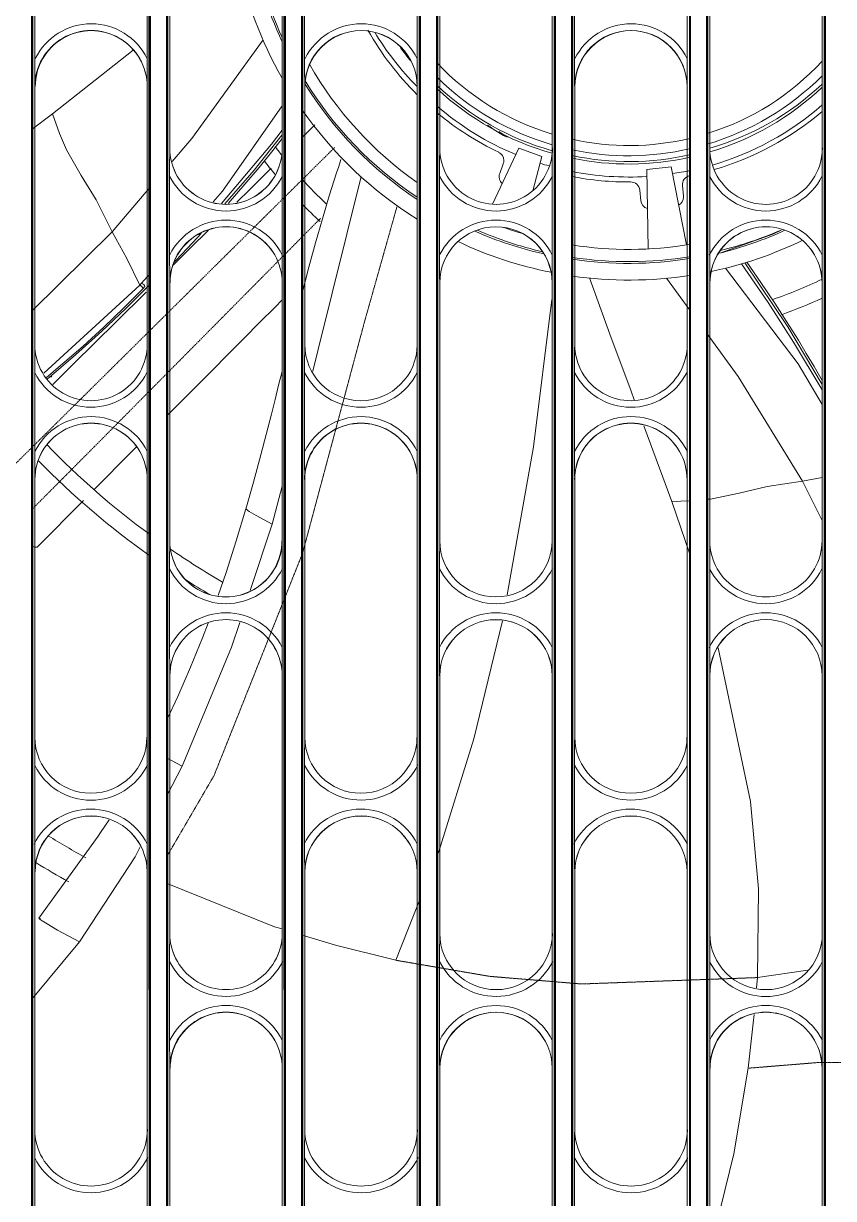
# Model space of a CAD drawing. Extents: x 43000 to 200282, y 3579 to 63943.
# Drawn here: x 113545.5 to 113809.2, y 34085.6 to 34468.3 of the extents above; entities that cross this region are included whole.
import ezdxf

# ---------------------------------------------------------------- set-up
doc = ezdxf.new("R2010")
doc.units = 0
doc.header["$MEASUREMENT"] = 0
doc.linetypes.add('PDF_IMPORT', pattern=[1, 0.8, -0.2])
doc.layers.get('0').update_dxf_attribs({"linetype": 'CONTINUOUS'})
doc.layers.add('PDF5_Geometry', color=7, linetype='CONTINUOUS')

# ---------------------------------------------------------------- blocks, each defined once
blk = doc.blocks.new('pohlad vonkajšia')
at = {"layer": 'PDF5_Geometry', "lineweight": 13}
for points in [[(16258.55, 2749.99), (16258.55, 2113.05), (16239.17, 2113.05), (16239.17, 2749.99)], [(16239.27, 2749.99), (16239.27, 2113.15), (16239.17, 2113.05)], [(16239.37, 2749.99), (16239.37, 2113.41), (16258.34, 2113.41)], [(16258.03, 2437.06), (16258.03, 2424.21), (16258.03, 2422.41), (16258.01, 2420.27), (16258.01, 2419.75), (16258.01, 2419.65), (16258.01, 2377.66), (16258.01, 2376.64), (16258.03, 2375.62), (16258.03, 2373.55), (16258.03, 2373.1), (16258.03, 2360.26), (16258.03, 2358.45), (16258.01, 2356.34), (16258.01, 2355.82), (16258.01, 2355.68), (16258.01, 2313.71), (16258.01, 2312.72), (16258.03, 2311.7), (16258.03, 2309.62), (16258.03, 2309.15), (16258.03, 2296.32), (16258.03, 2294.5), (16258.01, 2292.4), (16258.01, 2291.88), (16258.01, 2291.76), (16258.01, 2249.79), (16258.01, 2248.77), (16258.03, 2247.75), (16258.03, 2245.68), (16258.03, 2245.2), (16258.03, 2232.37)], [(16258.34, 2113.41), (16258.24, 2750.09)], [(16258.44, 2749.99), (16258.44, 2113.15), (16258.55, 2113.05)], [(16280.53, 2749.99), (16280.53, 2113.05), (16261.17, 2113.05), (16261.17, 2749.99)], [(16261.17, 2113.05), (16261.25, 2113.15), (16261.25, 2749.99)], [(16261.36, 2749.99), (16261.36, 2113.41), (16280.32, 2113.41)], [(16279.99, 2451.62), (16279.99, 2409.65), (16279.99, 2408.63), (16280.01, 2407.59), (16280.01, 2405.52), (16280.01, 2405.07), (16280.01, 2392.23), (16280.01, 2390.44), (16279.99, 2388.31), (16279.99, 2387.79), (16279.99, 2387.67), (16279.99, 2345.7), (16279.99, 2344.67), (16280.01, 2343.65), (16280.01, 2341.6), (16280.01, 2341.14), (16280.01, 2328.31), (16280.01, 2326.47), (16279.99, 2324.39), (16279.99, 2323.87), (16279.99, 2323.71), (16279.99, 2281.76), (16279.99, 2280.75), (16280.01, 2279.71), (16280.01, 2277.65), (16280.01, 2277.17), (16280.01, 2264.35), (16280.01, 2262.53), (16279.99, 2260.44), (16279.99, 2259.92), (16279.99, 2259.78), (16279.99, 2217.82)], [(16280.32, 2113.41), (16280.22, 2750.09)], [(16280.43, 2749.99), (16280.43, 2113.15), (16280.53, 2113.05)], [(16302.51, 2749.99), (16302.51, 2113.05), (16283.13, 2113.05), (16283.13, 2749.99)], [(16283.13, 2113.05), (16283.23, 2113.15), (16283.23, 2749.99)], [(16283.34, 2749.99), (16283.34, 2113.41)], [(16283.65, 2232.37), (16283.65, 2245.2), (16283.65, 2247.02), (16283.68, 2249.12), (16283.68, 2249.64), (16283.68, 2249.79), (16283.68, 2291.76), (16283.68, 2292.75), (16283.65, 2293.77), (16283.65, 2295.85), (16283.65, 2296.32), (16283.65, 2309.15), (16283.65, 2310.97), (16283.68, 2313.07), (16283.68, 2313.59), (16283.68, 2313.71), (16283.68, 2355.68), (16283.68, 2356.7), (16283.65, 2357.74), (16283.65, 2359.81), (16283.65, 2360.26), (16283.65, 2373.1), (16283.65, 2374.91), (16283.68, 2377.02), (16283.68, 2377.54), (16283.68, 2377.66), (16283.68, 2419.65), (16283.68, 2420.66), (16283.65, 2421.66), (16283.65, 2423.76), (16283.65, 2424.21), (16283.65, 2437.06)], [(16283.34, 2113.41), (16302.3, 2113.41), (16302.3, 2749.99)], [(16302.41, 2749.99), (16302.41, 2113.15), (16302.51, 2113.05)], [(16324.49, 2749.99), (16324.49, 2113.05), (16305.11, 2113.05), (16305.11, 2749.99)], [(16305.22, 2113.15), (16305.32, 2749.99), (16305.32, 2113.41)], [(16305.65, 2217.82), (16305.65, 2259.78), (16305.63, 2260.78), (16305.63, 2261.81), (16305.63, 2263.87), (16305.63, 2264.35), (16305.63, 2277.17), (16305.63, 2279), (16305.65, 2281.08), (16305.65, 2281.6), (16305.65, 2281.76), (16305.65, 2323.71), (16305.63, 2324.72), (16305.63, 2325.76), (16305.63, 2327.82), (16305.63, 2328.31), (16305.63, 2341.14), (16305.63, 2342.92), (16305.65, 2345.05), (16305.65, 2345.57), (16305.65, 2345.7), (16305.65, 2387.67), (16305.65, 2387.84), (16305.65, 2388), (16305.65, 2388.19), (16305.63, 2388.32), (16305.63, 2388.69), (16305.63, 2389.71), (16305.63, 2390.75), (16305.63, 2391.77), (16305.63, 2392.23), (16305.63, 2405.07), (16305.63, 2405.97), (16305.63, 2406.87), (16305.63, 2407.93), (16305.65, 2408.99), (16305.65, 2409.51), (16305.65, 2409.65), (16305.65, 2451.62)], [(16324.29, 2749.99), (16324.29, 2113.41), (16323.97, 2123.41)], [(16324.39, 2749.99), (16324.39, 2113.15), (16324.49, 2113.05)], [(16346.48, 2749.99), (16346.48, 2113.05), (16327.09, 2113.05), (16327.09, 2749.99)], [(16327.09, 2113.05), (16327.2, 2113.15), (16327.2, 2749.99)], [(16327.3, 2749.99), (16327.3, 2113.41)], [(16327.61, 2232.37), (16327.61, 2245.2), (16327.61, 2247.02), (16327.61, 2249.12), (16327.63, 2249.64), (16327.63, 2249.79), (16327.63, 2291.76), (16327.61, 2292.75), (16327.61, 2293.77), (16327.61, 2295.85), (16327.61, 2296.32), (16327.61, 2309.15), (16327.61, 2310.97), (16327.61, 2313.07), (16327.63, 2313.59), (16327.63, 2313.71), (16327.63, 2355.68), (16327.61, 2356.7), (16327.61, 2357.74), (16327.61, 2359.81), (16327.61, 2360.26), (16327.61, 2373.1), (16327.61, 2374.02), (16327.61, 2374.91), (16327.61, 2375.98), (16327.61, 2377.02), (16327.63, 2377.54), (16327.63, 2377.66), (16327.63, 2419.65), (16327.61, 2419.82), (16327.61, 2419.96), (16327.61, 2420.15), (16327.61, 2420.31), (16327.61, 2420.66), (16327.61, 2421.66), (16327.61, 2422.72), (16327.61, 2423.76), (16327.61, 2424.21), (16327.61, 2437.06)], [(16346.29, 2749.99), (16346.29, 2113.41), (16327.3, 2113.41)], [(16346.39, 2749.99), (16346.39, 2113.15), (16346.48, 2113.05)], [(16368.46, 2749.99), (16368.46, 2113.05), (16349.08, 2113.05), (16349.08, 2749.99)], [(16349.08, 2113.05), (16349.18, 2113.15), (16349.18, 2749.99)], [(16349.28, 2749.99), (16349.28, 2113.41), (16349.6, 2123.41)], [(16368.25, 2749.99), (16368.25, 2113.41)], [(16368.35, 2749.99), (16368.35, 2113.15), (16368.46, 2113.05)], [(16301.99, 2437.06), (16301.99, 2424.21), (16301.99, 2423.29), (16301.99, 2422.41), (16301.99, 2421.33), (16301.99, 2420.27), (16301.99, 2419.75), (16301.99, 2419.65), (16301.99, 2377.66), (16301.99, 2377.49), (16301.99, 2377.33), (16301.99, 2377.14), (16301.99, 2376.97), (16301.99, 2376.62), (16301.99, 2375.74), (16301.99, 2374.94), (16301.99, 2374.96), (16301.99, 2374.11), (16301.99, 2373.24), (16301.99, 2373.1), (16301.99, 2360.26), (16301.99, 2358.45), (16301.99, 2356.34), (16301.99, 2355.82), (16301.99, 2355.68), (16301.99, 2313.71), (16301.99, 2312.67), (16301.99, 2309.31), (16301.99, 2309.15), (16301.99, 2296.32), (16301.99, 2294.5), (16301.99, 2292.4), (16301.99, 2291.88), (16301.99, 2291.76), (16301.99, 2249.79), (16301.99, 2248.75), (16301.99, 2245.37), (16301.99, 2245.2), (16301.99, 2232.37)], [(16323.96, 2451.62), (16323.96, 2409.65), (16323.97, 2409.46), (16323.97, 2409.3), (16323.97, 2409.13), (16323.97, 2408.94), (16323.97, 2408.61), (16323.97, 2407.72), (16323.97, 2406.89), (16323.97, 2406.93), (16323.97, 2406.06), (16323.97, 2405.21), (16323.97, 2405.07), (16323.97, 2392.23), (16323.97, 2391.31), (16323.97, 2390.44), (16323.97, 2389.35), (16323.97, 2388.31), (16323.97, 2387.79), (16323.96, 2387.67), (16323.96, 2345.7), (16323.97, 2344.66), (16323.97, 2341.27), (16323.97, 2341.14), (16323.97, 2328.31), (16323.97, 2326.47), (16323.97, 2324.39), (16323.97, 2323.87), (16323.96, 2323.71), (16323.96, 2281.76), (16323.97, 2280.7), (16323.97, 2277.34), (16323.97, 2277.17), (16323.97, 2264.35), (16323.97, 2262.53), (16323.97, 2260.44), (16323.97, 2259.92), (16323.96, 2259.78), (16323.96, 2217.82)], [(16345.96, 2437.06), (16345.96, 2424.21), (16345.96, 2423.29), (16345.96, 2422.41), (16345.96, 2421.33), (16345.96, 2420.27), (16345.92, 2419.75), (16345.92, 2419.65), (16345.92, 2377.66), (16345.92, 2377.49), (16345.92, 2377.33), (16345.92, 2377.14), (16345.96, 2376.97), (16345.96, 2376.62), (16345.96, 2375.74), (16345.96, 2374.94), (16345.96, 2374.96), (16345.96, 2374.11), (16345.96, 2373.24), (16345.96, 2373.1), (16345.96, 2360.26), (16345.96, 2358.45), (16345.96, 2356.34), (16345.92, 2355.82), (16345.92, 2355.68), (16345.92, 2313.71), (16345.96, 2312.67), (16345.96, 2309.31), (16345.96, 2309.15), (16345.96, 2296.32), (16345.96, 2294.5), (16345.96, 2292.4), (16345.92, 2291.88), (16345.92, 2291.76), (16345.92, 2249.79), (16345.96, 2248.75), (16345.96, 2245.37), (16345.96, 2245.2), (16345.96, 2232.37)], [(16367.9, 2451.62), (16367.9, 2409.65), (16367.9, 2409.46), (16367.9, 2409.3), (16367.9, 2409.13), (16367.9, 2408.94), (16367.9, 2408.61), (16367.94, 2407.72), (16367.94, 2406.89), (16367.94, 2406.93), (16367.94, 2406.06), (16367.94, 2405.21), (16367.94, 2405.07), (16367.94, 2392.23), (16367.94, 2391.31), (16367.94, 2390.44), (16367.94, 2389.35), (16367.9, 2388.31), (16367.9, 2387.79), (16367.9, 2387.67), (16367.9, 2345.7), (16367.9, 2344.66), (16367.94, 2341.27), (16367.94, 2341.14), (16367.94, 2328.31), (16367.94, 2326.47), (16367.9, 2324.39), (16367.9, 2323.87), (16367.9, 2323.71), (16367.9, 2281.76), (16367.9, 2280.7), (16367.94, 2277.34), (16367.94, 2277.17), (16367.94, 2264.35), (16367.94, 2262.53), (16367.9, 2260.44), (16367.9, 2259.92), (16367.9, 2259.78), (16367.9, 2217.82)], [(16239.7, 2437.06), (16239.7, 2424.21), (16239.7, 2424.07), (16239.72, 2420.69), (16239.72, 2419.65), (16239.72, 2377.66), (16239.72, 2377.54), (16239.72, 2377.02), (16239.7, 2374.91), (16239.7, 2373.1), (16239.7, 2360.26), (16239.7, 2360.12), (16239.72, 2356.72), (16239.72, 2355.68), (16239.72, 2313.71), (16239.72, 2313.59), (16239.72, 2313.07), (16239.7, 2310.97), (16239.7, 2309.15), (16239.7, 2296.32), (16239.7, 2296.17), (16239.72, 2292.8), (16239.72, 2291.76), (16239.72, 2249.79), (16239.72, 2249.64), (16239.72, 2249.12), (16239.7, 2247.02), (16239.7, 2245.2), (16239.7, 2232.37)], [(16261.7, 2451.62), (16261.7, 2409.65), (16261.7, 2409.51), (16261.7, 2408.99), (16261.67, 2406.87), (16261.67, 2405.07), (16261.67, 2392.23), (16261.67, 2392.09), (16261.7, 2388.71), (16261.7, 2387.67), (16261.7, 2345.7), (16261.7, 2345.57), (16261.7, 2345.05), (16261.67, 2342.92), (16261.67, 2341.14), (16261.67, 2328.31), (16261.67, 2328.13), (16261.7, 2324.75), (16261.7, 2323.71), (16261.7, 2281.76), (16261.7, 2281.6), (16261.7, 2281.08), (16261.67, 2279), (16261.67, 2277.17), (16261.67, 2264.35), (16261.67, 2264.18), (16261.7, 2260.82), (16261.7, 2259.78), (16261.7, 2217.82)], [(16349.61, 2451.62), (16349.61, 2409.65), (16349.61, 2409.51), (16349.61, 2408.99), (16349.61, 2407.93), (16349.6, 2406.87), (16349.6, 2405.97), (16349.6, 2405.07), (16349.6, 2392.23), (16349.6, 2391.77), (16349.6, 2390.75), (16349.61, 2389.71), (16349.61, 2388.69), (16349.61, 2388.32), (16349.61, 2388.19), (16349.61, 2388), (16349.61, 2387.84), (16349.61, 2387.67), (16349.61, 2345.7), (16349.61, 2345.57), (16349.61, 2345.05), (16349.6, 2342.92), (16349.6, 2341.14), (16349.6, 2328.31), (16349.6, 2327.82), (16349.61, 2325.76), (16349.61, 2324.72), (16349.61, 2323.71), (16349.61, 2281.76), (16349.61, 2281.6), (16349.61, 2281.08), (16349.6, 2279), (16349.6, 2277.17), (16349.6, 2264.35), (16349.6, 2263.87), (16349.61, 2261.81), (16349.61, 2260.78), (16349.61, 2259.78), (16349.61, 2217.82)], [(16276.89, 2427.28), (16265.26, 2411.19), (16262.08, 2407.46)], [(16255.74, 2425.58), (16242.58, 2415.21), (16243.74, 2412.01), (16244.9, 2409.35), (16247.28, 2405.19), (16249.71, 2401.21), (16252.31, 2395.99), (16258.44, 2403.22)], [(16239.27, 2412.73), (16242.58, 2415.21)], [(16279.99, 2416.55), (16270.27, 2402.63), (16268.78, 2400.91)], [(16285.3, 2413.43), (16283.23, 2411.38)], [(16316.62, 2411.4), (16316.05, 2411.69), (16315.46, 2412.02), (16314.35, 2412.75), (16313.88, 2413.08), (16313.62, 2413.24), (16313.4, 2413.38)], [(16279.99, 2412.56), (16278.26, 2410.31), (16270.13, 2400.6)], [(16270.68, 2400.56), (16275.45, 2406.04), (16279.96, 2411.75)], [(16271.22, 2400.6), (16273.92, 2403.75), (16276.23, 2406.46), (16278.47, 2409.23), (16280.01, 2411.19)], [(16316.69, 2411.52), (16316.68, 2411.49), (16316.24, 2411.71), (16315.83, 2411.94), (16315.25, 2412.33)], [(16314.25, 2400.49), (16318.53, 2409.65), (16322.27, 2408.3), (16320.78, 2402.71)], [(16289.56, 2407.78), (16289.2, 2406.67), (16288.83, 2405.59), (16287.65, 2401.88), (16286.55, 2398.15), (16285.44, 2394.2), (16284.33, 2390.27), (16283.22, 2386.04)], [(16316, 2407.1), (16315.41, 2405.5)], [(16278.19, 2406.37), (16274.7, 2402.92), (16272.61, 2400.86)], [(16339.58, 2393.25), (16339.35, 2406.18), (16343.32, 2406.61), (16345.8, 2393.89)], [(16292.84, 2405), (16285.82, 2376.61), (16284.97, 2373.33)], [(16258.48, 2389.21), (16257.11, 2387.67), (16256.8, 2387.35), (16254.68, 2391.65), (16252.31, 2395.99), (16239.27, 2383.16)], [(16268, 2396.26), (16267.48, 2395.74), (16265.52, 2393.82), (16263.56, 2391.88), (16262.29, 2390.65)], [(16262.4, 2391.08), (16262.71, 2391.39), (16264.46, 2393.25), (16266.21, 2395.09), (16266.78, 2395.71)], [(16352.2, 2390.11), (16363.99, 2374.54), (16367.9, 2367.87)], [(16354.8, 2390.8), (16359.11, 2384.51), (16363.24, 2378.06), (16367.9, 2370.3)], [(16367.9, 2371.16), (16362.3, 2380.54), (16355.32, 2390.98)], [(16367.9, 2371.8), (16366.59, 2374.07), (16365.3, 2376.22), (16364.04, 2378.37), (16362.13, 2381.39), (16360.22, 2384.37), (16357.95, 2387.75), (16355.63, 2391.06)], [(16337.31, 2368.67), (16336.8, 2370.05), (16333.32, 2379.34), (16330.01, 2388.5)], [(16342.58, 2388.46), (16346.39, 2383.23)], [(16257.37, 2386.78), (16257.26, 2386.96), (16257.13, 2387.13), (16256.95, 2387.25), (16256.8, 2387.35), (16241.18, 2373.02)], [(16241.64, 2372.27), (16247.57, 2377.39), (16250.94, 2380.47), (16254.2, 2383.63), (16257.37, 2386.78), (16257.65, 2387.08), (16257.58, 2387.25), (16257.44, 2387.42), (16257.26, 2387.56), (16257.11, 2387.67)], [(16241.78, 2372.06), (16242.44, 2372.62), (16246.33, 2376), (16250.61, 2379.85), (16254.53, 2383.54), (16258.24, 2387.22)], [(16257.84, 2386.21), (16252.95, 2381.37), (16249.5, 2377.94), (16246.01, 2374.49), (16242.63, 2371.14)], [(16261.25, 2366.03), (16261.49, 2366.31), (16265.05, 2369.88), (16268.58, 2373.43), (16271.19, 2376.09), (16273.8, 2378.69), (16276.3, 2381.23), (16278.83, 2383.75), (16279.99, 2384.96)], [(16316.62, 2336.91), (16320.92, 2361.02), (16323.92, 2384.98)], [(16367.9, 2355.99), (16364.73, 2355.39), (16354.26, 2372.43), (16349.18, 2379.41)], [(16242.44, 2372.62), (16242.49, 2372.5), (16242.44, 2372.39), (16242.37, 2372.38), (16242.29, 2372.39), (16242.23, 2372.41)], [(16279.99, 2373.29), (16279.42, 2371.02), (16278.83, 2368.68), (16278.26, 2366.34), (16277.41, 2363.01), (16276.52, 2359.7), (16275.35, 2355.26), (16274.08, 2350.83)], [(16338.88, 2364.42), (16343.42, 2352.09), (16346.39, 2352.18)], [(16249.38, 2354.03), (16255.57, 2360.29), (16256.21, 2360.93)], [(16349.18, 2352.46), (16349.72, 2352.49), (16354.42, 2353.44), (16358.96, 2354.54), (16364.73, 2355.39), (16367.9, 2349.01)], [(16279.99, 2354.61), (16278.36, 2348.42), (16275.78, 2349.8), (16274.62, 2350.48), (16274.12, 2350.84)], [(16239.27, 2344.83), (16239.72, 2344.67), (16240.1, 2344.67), (16247.63, 2352.28)], [(16346.39, 2343.51), (16343.42, 2352.09)], [(16274.08, 2350.91), (16272.5, 2345.7), (16270.86, 2340.55), (16269.57, 2336.78)], [(16278.36, 2348.42), (16274.77, 2337.58)], [(16305.22, 2294.38), (16305.51, 2295.11), (16311.18, 2313.43), (16315.84, 2332.68)], [(16273.08, 2332.4), (16271.76, 2328.38), (16263.71, 2309.01), (16261.25, 2304.28)], [(16267.94, 2332.28), (16267.01, 2329.9), (16265.08, 2325.1), (16262.99, 2320.35), (16261.3, 2316.78)], [(16350.98, 2328.24), (16356.27, 2303.26), (16357.57, 2289.04), (16357.38, 2274.57), (16357.22, 2272.92)], [(16261.25, 2310.28), (16261.98, 2309.9), (16263.71, 2309.01)], [(16251.8, 2300.26), (16250.4, 2298.18)], [(16250.43, 2298.18), (16250.05, 2297.62), (16240.36, 2284.24), (16240.47, 2284.14), (16240.6, 2284.03), (16240.93, 2283.79), (16241.71, 2283.32), (16243.43, 2282.31), (16246.97, 2280.37)], [(16256.87, 2295.84), (16256.05, 2294.26), (16246.97, 2280.37), (16239.27, 2271.1)], [(16279.99, 2282.49), (16278.74, 2282.85), (16261.25, 2289.91)], [(16302.41, 2287.27), (16298.51, 2277.39), (16288.66, 2279.84), (16283.23, 2281.48)], [(16240.36, 2284.24), (16240.36, 2284.26), (16240.41, 2284.26), (16240.52, 2284.2), (16240.62, 2284.17)], [(16365.56, 2275.8), (16357.38, 2274.57)], [(16356.84, 2268.55), (16356.7, 2267.15), (16355.84, 2259.81), (16353.51, 2245.87), (16349.18, 2228.17)]]:
    blk.add_lwpolyline(points, dxfattribs=at)
at = {"layer": 'PDF5_Geometry', "linetype": 'PDF_IMPORT', "lineweight": 13, "ltscale": 0.095354}
blk.add_lwpolyline([(16323.96, 2153.86), (16323.96, 2707.38)], dxfattribs=at)
at = {"layer": 'PDF5_Geometry', "lineweight": 13}
for points in [[(16280, 2409.65, -1.002667), (16261.7, 2409.65), (16261.7, 2451.62, -1.00088), (16279.99, 2451.62), (16279.99, 2409.65, -1.00206), (16261.7, 2409.65)], [(16305.65, 2409.65, 1.000037), (16324, 2409.66, -1.000037), (16305.65, 2409.65), (16305.65, 2451.62, -0.99825), (16323.96, 2451.62), (16323.96, 2409.65)], [(16367.9, 2420.07, -0.120171), (16349.61, 2409.65, 1.001451), (16367.95, 2409.67, -1.001451), (16349.61, 2409.65), (16349.61, 2451.62, -0.999665), (16367.9, 2451.62), (16367.9, 2409.65)], [(16239.72, 2377.66, 1.001764), (16258.01, 2377.68, -1.001764), (16239.72, 2377.66), (16239.72, 2419.65, -1.000009), (16258.01, 2419.65), (16258.01, 2377.66)], [(16283.68, 2377.66, 0.999742), (16301.97, 2377.64, -0.999742), (16283.68, 2377.66), (16283.68, 2419.65, -0.997987), (16301.99, 2419.65), (16301.99, 2377.66)], [(16295.06, 2428.51, 0.060735), (16301.99, 2419.65, 0.997987), (16283.7, 2419.63)], [(16327.63, 2377.66, 1.000549), (16345.94, 2377.67, -1.000549), (16327.63, 2377.66), (16327.63, 2419.65, -0.998795), (16345.92, 2419.65), (16345.92, 2377.66)], [(16345.33, 2401.83), (16345.18, 2403.53, -0.397839), (16346.34, 2405.14)], [(16338.21, 2402.8), (16338.4, 2401.08, 0.318227), (16339.45, 2399.82)], [(16279.94, 2345.7, -1.002078), (16261.7, 2345.7), (16261.7, 2387.67, -1.002372), (16279.99, 2387.67), (16279.99, 2345.7, -1.001471), (16261.7, 2345.7)], [(16305.65, 2345.7, 0.999448), (16323.94, 2345.7, -0.999448), (16305.65, 2345.7), (16305.65, 2387.67, -0.999741), (16323.96, 2387.67), (16323.96, 2345.7)], [(16318.95, 2395.81), (16318.91, 2395.78, -0.02045), (16316.05, 2396.73)], [(16349.61, 2345.7, 1.000863), (16367.89, 2345.71, -1.000863), (16349.61, 2345.7), (16349.61, 2387.67, -1.001156), (16367.9, 2387.67), (16367.9, 2345.7)], [(16361.85, 2396.26, -0.046437), (16351.24, 2392.55), (16359.86, 2395.61), (16361.23, 2396.3, -0.043476), (16351.3, 2392.95)], [(16239.72, 2313.71, 0.999977), (16257.97, 2313.72, -0.999977), (16239.72, 2313.71), (16239.72, 2355.68, -1.002024), (16258.01, 2355.68), (16258.01, 2313.71)], [(16283.68, 2313.71, 0.997954), (16301.94, 2313.69, -0.997954), (16283.68, 2313.71), (16283.68, 2355.68, -1.000002), (16301.99, 2355.68), (16301.99, 2313.71)], [(16327.63, 2313.71, 0.998763), (16345.9, 2313.72, -0.998763), (16327.63, 2313.71), (16327.63, 2355.68, -1.000808), (16345.92, 2355.68), (16345.92, 2313.71)], [(16279.99, 2281.76, -1.001122), (16261.7, 2281.76), (16261.7, 2323.71, -1.001178), (16279.99, 2323.71), (16279.99, 2281.76, -1.000515), (16261.7, 2281.76)], [(16305.65, 2281.76, 0.998493), (16323.99, 2281.77, -0.998493), (16305.65, 2281.76), (16305.65, 2323.71, -0.998549), (16323.96, 2323.71), (16323.96, 2281.76)], [(16349.61, 2281.76, 0.999907), (16367.94, 2281.78, -0.999907), (16349.61, 2281.76), (16349.61, 2323.73, -0.999963), (16367.9, 2323.71), (16367.9, 2281.76)], [(16239.72, 2249.79, 1.002036), (16258.04, 2249.81, -1.002036), (16239.72, 2249.79), (16239.72, 2291.76, -0.998778), (16258.01, 2291.76), (16258.01, 2249.79)], [(16283.68, 2249.79, 1.000014), (16302, 2249.77, -1.000014), (16283.68, 2249.79), (16283.68, 2291.76, -0.996757), (16301.99, 2291.76), (16301.99, 2249.79)], [(16327.63, 2249.79, 1.000821), (16345.97, 2249.8, -1.000821), (16327.63, 2249.79), (16327.63, 2291.76, -0.997565), (16345.92, 2291.76), (16345.92, 2249.79)], [(16280, 2217.83, -1.002667), (16261.7, 2217.82), (16261.7, 2259.78, -1.002075), (16279.99, 2259.78), (16279.99, 2217.82, -1.00206), (16261.7, 2217.82)], [(16305.65, 2217.82, 1.000037), (16324, 2217.83, -1.000037), (16305.65, 2217.82), (16305.65, 2259.78, -0.999444), (16323.96, 2259.78), (16323.96, 2217.82)], [(16349.61, 2217.82, 1.001451), (16367.95, 2217.84, -1.001451), (16349.61, 2217.82), (16349.61, 2259.78, -1.000859), (16367.9, 2259.78), (16367.9, 2217.82)]]:
    blk.add_lwpolyline(points, format="xyb", dxfattribs=at)
at = {"layer": 'PDF5_Geometry', "linetype": 'PDF_IMPORT', "lineweight": 13, "ltscale": 0.038446}
blk.add_lwpolyline([(16231.69, 2353.41), (16247.31, 2368.89), (16273.28, 2394.62), (16285.71, 2406.94), (16288.52, 2409.73)], dxfattribs=at)
at = {"layer": 'PDF5_Geometry', "linetype": 'PDF_IMPORT', "lineweight": 13, "ltscale": 0.034492}
blk.add_lwpolyline([(16261.25, 2294.35), (16268.9, 2307.47), (16283.32, 2343.7), (16293.43, 2381.48), (16298.72, 2400.25)], dxfattribs=at)
at = {"layer": 'PDF5_Geometry', "linetype": 'PDF_IMPORT', "lineweight": 13, "ltscale": 0.026476}
blk.add_lwpolyline([(16286.25, 2398.22), (16271.01, 2382.83), (16249.45, 2361.06), (16239.27, 2350.83)], dxfattribs=at)
at = {"layer": 'PDF5_Geometry', "linetype": 'PDF_IMPORT', "lineweight": 13, "ltscale": 0.013547}
blk.add_lwpolyline([(16298.51, 2277.39), (16313.78, 2274.77), (16328.72, 2273.53), (16357.38, 2274.57)], dxfattribs=at)
at = {"layer": 'PDF5_Geometry', "linetype": 'PDF_IMPORT', "lineweight": 13, "ltscale": 0.012689}
blk.add_lwpolyline([(16399.25, 2259.73), (16388.86, 2260.68), (16367.16, 2260.73), (16355.84, 2259.81)], dxfattribs=at)
at = {"layer": 'PDF5_Geometry', "lineweight": 13}
for centre, radius, start, end in [((16335.96, 2452.95), 64.43, 173.0917, 209.692), ((16335.68, 2452.95), 61.46, 173.4737, 205.0307), ((16335.82, 2452.91), 61.28, 173.5289, 204.3529), ((16248.9, 2419.71), 10.17, 26.1567, 153.6774), ((16248.9, 2419.66), 9.11, 359.953, 179.954), ((16292.85, 2419.69), 10.19, 26.2234, 153.5192), ((16335.55, 2452.36), 47.79, 209.4826, 225.3983), ((16336.8, 2419.66), 10.22, 26.3348, 153.5642), ((16336.79, 2419.64), 9.13, 0.046, 179.9078), ((16336.8, 2453.37), 46.45, 216.0314, 219.5224), ((16335.93, 2452.64), 59.27, 209.6657, 235.0459), ((16336.24, 2452.7), 42.59, 223.2546, 253.2421), ((16336.85, 2452.35), 42.18, 286.993, 317.3994), ((16335.72, 2452.34), 60.91, 211.4052, 236.3525), ((16336.09, 2452.35), 43.87, 225.2723, 253.944), ((16336.7, 2452.58), 44.11, 286.4347, 315.0236), ((16335.58, 2452.21), 61.01, 211.759, 236.5797), ((16336.09, 2452.45), 44.9, 226.5631, 254.3247), ((16336.12, 2452.44), 45.3, 226.9816, 254.3775), ((16336.74, 2452.51), 45.36, 286.5306, 313.3929), ((16336.77, 2452.36), 47.37, 286.2623, 311.0998), ((16335.52, 2452.14), 63.62, 214.7005, 238.1759), ((16335.66, 2451.79), 46.63, 229.2456, 247.8077), ((16336.02, 2452.31), 48.07, 230.1503, 244.4075), ((16336.91, 2452.13), 47.9, 286.2378, 310.3165), ((16336.49, 2452.66), 42.6, 257.3971, 283.4296), ((16661.27, 2710.98), 486.74, 218.2124, 218.423), ((16336.4, 2452.43), 44.03, 257.9412, 283.0948), ((16319.38, 2439.78), 53.17, 217.2253, 220.4145), ((16330.08, 2432.85), 26.93, 252.4615, 255.8359), ((16336.48, 2452.39), 44.94, 258.087, 282.7425), ((16336.44, 2451.99), 44.94, 258.1361, 282.7969), ((16336.45, 2452.8), 47.87, 258.8506, 273.4887), ((16333.5, 2472.87), 68.13, 278.4759, 280.9017), ((16270.85, 2409.67), 10.27, 206.604, 333.4293), ((16329.4, 2446.02), 62.03, 221.9058, 227.0934), ((16314.81, 2409.67), 10.27, 206.604, 333.4293), ((16336.05, 2449.52), 45.38, 258.7527, 270.8424), ((16358.74, 2409.62), 10.22, 206.4262, 333.3163), ((16343.44, 2460.35), 84.88, 224.8107, 227.5835), ((16270.84, 2387.68), 10.23, 26.3732, 153.411), ((16314.8, 2387.66), 10.25, 26.4401, 153.411), ((16358.74, 2387.63), 10.28, 26.551, 153.5918), ((16270.86, 2387.69), 9.13, 359.8526, 180.0547), ((16314.8, 2387.67), 9.15, 359.9917, 179.962), ((16335.87, 2451.7), 60.75, 246.1927, 257.4155), ((16335.81, 2450.72), 59.49, 246.1695, 256.9562), ((16358.77, 2387.69), 9.13, 359.8759, 180.0083), ((16335.96, 2451.73), 63.49, 244.5209, 258.9249), ((16336.48, 2452.38), 59.24, 260.9885, 279.6325), ((16336.54, 2452.66), 64.51, 281.8846, 295.8655), ((16336.46, 2452.28), 61.13, 261.2883, 279.3347), ((16336.46, 2451.47), 60.61, 261.2097, 279.4105), ((16336.45, 2453.26), 65.11, 261.8354, 278.7843), ((16337.44, 2450.9), 69.62, 288.6992, 295.9534), ((16337.48, 2450.27), 71.82, 289.3576, 295.0669), ((16248.84, 2377.63), 10.19, 206.3403, 333.6731), ((16292.82, 2377.69), 10.25, 206.5622, 333.5371), ((16336.75, 2377.64), 10.2, 206.3845, 333.3562), ((16248.88, 2355.71), 10.21, 26.424, 153.5187), ((16292.83, 2355.69), 10.23, 26.4908, 153.3605), ((16336.78, 2355.66), 10.27, 26.6019, 153.4055), ((16248.87, 2355.71), 9.14, 359.8379, 180.0695), ((16292.81, 2355.67), 9.18, 0.0694, 180.0695), ((16336.76, 2355.69), 9.16, 359.9305, 180.0231), ((16331.21, 2447.06), 123.94, 223.7519, 234.0692), ((16334.09, 2450.34), 131.1, 224.2984, 234.7605), ((16341.2, 2460.1), 140.37, 235.564, 239.646), ((16270.85, 2345.7), 10.25, 206.4421, 333.7001), ((16314.81, 2345.7), 10.25, 206.4421, 333.7001), ((16358.74, 2345.65), 10.2, 206.2642, 333.5869), ((16332.55, 2446.32), 126.9, 237.4316, 239.5434), ((16270.82, 2323.7), 10.28, 26.6453, 153.138), ((16270.85, 2323.73), 9.14, 359.9209, 179.9864), ((16314.77, 2323.68), 10.3, 26.7122, 153.138), ((16314.79, 2323.7), 9.16, 0.0601, 179.8937), ((16358.72, 2323.65), 10.33, 26.8229, 153.3185), ((16358.76, 2323.72), 9.14, 359.9441, 179.9399), ((16248.87, 2313.7), 10.24, 206.3983, 333.725), ((16292.86, 2313.77), 10.3, 206.6204, 333.5889), ((16336.79, 2313.72), 10.25, 206.4429, 333.4081), ((16248.82, 2291.71), 10.3, 26.5943, 153.5692), ((16292.77, 2291.69), 10.31, 26.6613, 153.411), ((16336.72, 2291.66), 10.35, 26.7717, 153.4557), ((16248.89, 2291.76), 9.12, 0.0236, 179.8835), ((16292.83, 2291.72), 9.16, 0.2557, 179.8835), ((16336.78, 2291.74), 9.14, 0.1165, 179.8371), ((16336.73, 2453.6), 182.52, 238.6911, 240.9202), ((16322.77, 2429.55), 159.5, 238.6804, 240.9214), ((16270.87, 2281.8), 10.3, 206.7153, 333.43), ((16314.83, 2281.8), 10.3, 206.7153, 333.43), ((16358.76, 2281.74), 10.25, 206.5376, 333.317), ((16270.86, 2259.81), 10.22, 26.4269, 153.3562), ((16314.81, 2259.79), 10.23, 26.4937, 153.3562), ((16358.76, 2259.76), 10.27, 26.6048, 153.5371), ((16270.88, 2259.8), 9.12, 359.8696, 180.0376), ((16314.82, 2259.78), 9.14, 0.0086, 179.9449), ((16358.78, 2259.8), 9.12, 359.893, 179.9914), ((16248.89, 2249.81), 10.28, 206.6667, 333.6738), ((16292.88, 2249.88), 10.35, 206.8888, 333.5378), ((16336.81, 2249.83), 10.3, 206.7115, 333.3569)]:
    blk.add_arc(centre, radius, start, end, dxfattribs=at)
for points in [[(16258.01, 2419.65), (16258.01, 2419.65), (16258.01, 2419.67), (16258.01, 2419.69)], [(16301.99, 2419.65), (16301.99, 2419.65), (16301.99, 2419.67), (16301.99, 2419.69)], [(16345.92, 2419.65), (16345.92, 2419.65), (16345.92, 2419.67), (16345.92, 2419.69)], [(16316.1, 2407.62), (16316.1, 2408.21), (16315.74, 2408.71), (16315.25, 2408.95)], [(16316, 2407.1), (16316.05, 2407.27), (16316.1, 2407.46), (16316.1, 2407.62)], [(16315.41, 2405.5), (16315.2, 2404.9), (16315.37, 2404.29), (16315.83, 2403.88)], [(16338.21, 2402.8), (16338.14, 2403.56), (16337.46, 2404.15), (16336.72, 2404.15)], [(16344.53, 2400.36), (16345.05, 2400.6), (16345.33, 2401.12), (16345.33, 2401.67)], [(16345.33, 2401.67), (16345.33, 2401.73), (16345.33, 2401.79), (16345.33, 2401.83)], [(16279.99, 2387.67), (16279.99, 2387.67), (16279.99, 2387.68), (16279.99, 2387.7)], [(16323.96, 2387.67), (16323.96, 2387.67), (16323.96, 2387.68), (16323.96, 2387.7)], [(16367.9, 2387.67), (16367.9, 2387.67), (16367.9, 2387.68), (16367.9, 2387.7)], [(16258.01, 2355.68), (16258.01, 2355.7), (16258.01, 2355.72), (16258.01, 2355.75)], [(16301.99, 2355.68), (16301.99, 2355.7), (16301.99, 2355.72), (16301.99, 2355.75)], [(16345.92, 2355.68), (16345.92, 2355.7), (16345.92, 2355.72), (16345.92, 2355.75)], [(16279.99, 2323.71), (16279.99, 2323.73), (16279.99, 2323.77), (16279.99, 2323.78)], [(16323.96, 2323.71), (16323.96, 2323.73), (16323.96, 2323.77), (16323.96, 2323.78)], [(16367.9, 2323.71), (16367.9, 2323.73), (16367.9, 2323.77), (16367.9, 2323.78)], [(16258.01, 2291.76), (16258.01, 2291.78), (16258.01, 2291.8), (16258.01, 2291.8)], [(16301.99, 2291.76), (16301.99, 2291.78), (16301.99, 2291.8), (16301.99, 2291.8)], [(16345.92, 2291.76), (16345.92, 2291.78), (16345.92, 2291.8), (16345.92, 2291.8)], [(16279.99, 2259.78), (16279.99, 2259.8), (16279.99, 2259.81), (16279.99, 2259.81)], [(16323.96, 2259.78), (16323.96, 2259.8), (16323.96, 2259.81), (16323.96, 2259.81)], [(16367.9, 2259.78), (16367.9, 2259.8), (16367.9, 2259.81), (16367.9, 2259.81)]]:
    blk.add_open_spline(points, degree=3, dxfattribs=at)

msp = doc.modelspace()

# ---------------------------------------------------------------- block references
at = {"xscale": 2, "yscale": 2, "zscale": 2}
msp.add_blockref('pohlad vonkajšia', (81069.71, 29608.42, -0.77), dxfattribs=at)

doc.saveas('drawing.dxf')
